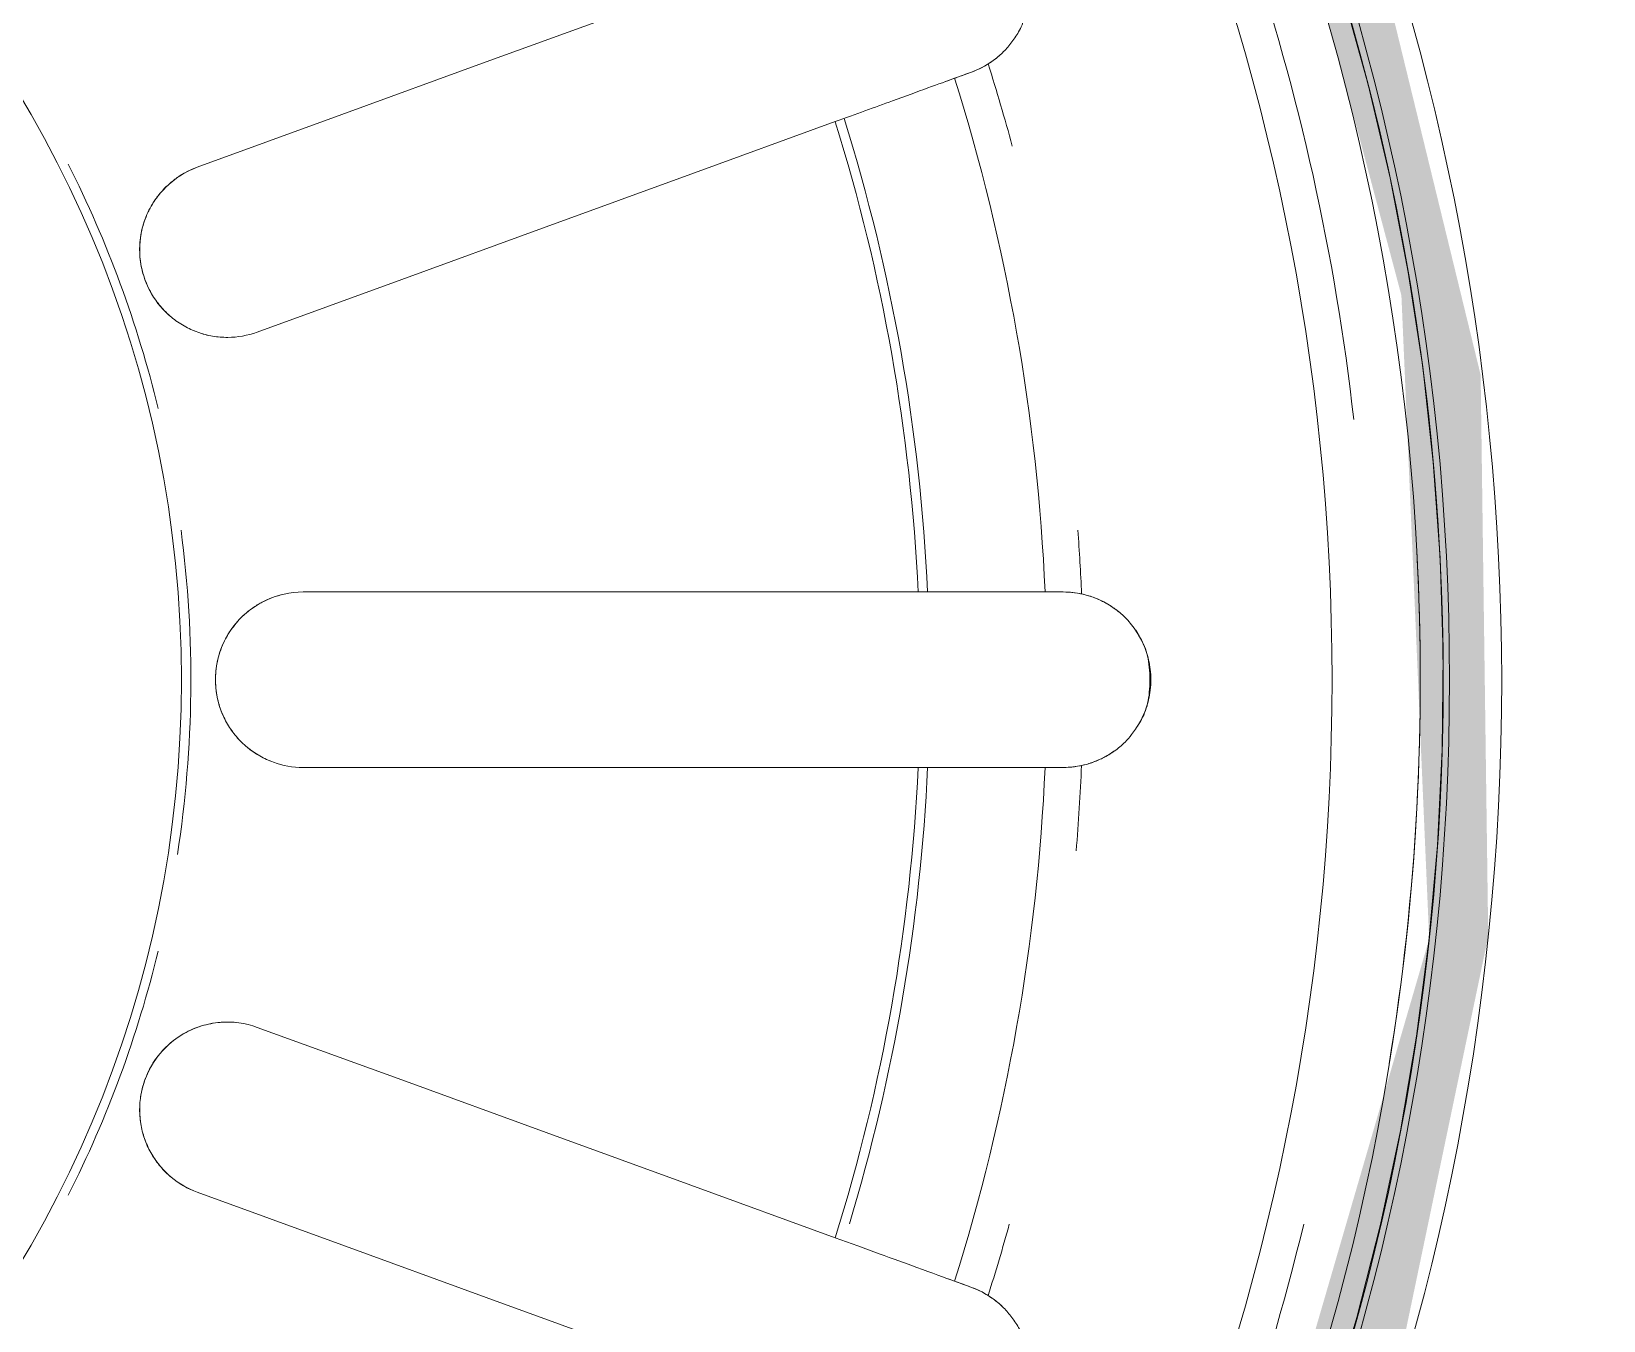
# Model space of a CAD drawing. Header units: millimetres. Extents: x -11245 to 8231, y -22520 to -3800.
# Drawn here: x -7519.77 to -7492.88, y -14978.68 to -14956.64 of the extents above; entities that cross this region are included whole.
import ezdxf

# ---------------------------------------------------------------- set-up
doc = ezdxf.new("R2010")
doc.units = ezdxf.units.MM
for name, color, linetype, lineweight in [('A-DETL-THIN', 151, 'Continuous', 9), ('A-FLOR-PATT', 8, 'Continuous', 25), ('A-GENM', 13, 'Continuous', 9), ('G-IMPT', 8, 'Continuous', 9)]:
    doc.layers.add(name, color=color, linetype=linetype, lineweight=lineweight)

# ---------------------------------------------------------------- blocks, each defined once
blk = doc.blocks.new('CRT_MGN_COZ_Fogão a lenha completo - CRT_MGN_COZ_Fogão a lenha completo-5005769-PONTOS ELÉTRICOS TÉRREO')
at = {"layer": 'G-IMPT', "flags": 128}
for points in [[(2933.68, -97.279), (2932.1, -97.717), (2930.504, -98.092), (2928.894, -98.403), (2927.272, -98.65), (2925.643, -98.831), (2924.007, -98.947), (2922.368, -98.998), (2920.728, -98.983), (2919.09, -98.902), (2917.457, -98.756), (2915.83, -98.544), (2914.214, -98.268), (2912.61, -97.928), (2911.02, -97.523), (2909.449, -97.056)], [(2913.162, -77.69), (2912.263, -80.162), (2911.363, -82.633), (2910.464, -85.104), (2909.564, -87.575)], [(2934.286, -87.575), (2933.386, -85.104), (2932.487, -82.633), (2931.587, -80.162), (2930.688, -77.69)], [(2912.383, -88.601), (2913.283, -86.13), (2914.182, -83.659), (2915.082, -81.188), (2915.981, -78.716)], [(2927.869, -78.716), (2928.768, -81.188), (2929.668, -83.659), (2930.567, -86.13), (2931.467, -88.601)], [(2920.425, -79.5), (2920.425, -82.13), (2920.425, -84.76), (2920.425, -87.39), (2920.425, -90.019)], [(2923.425, -90.019), (2923.425, -87.39), (2923.425, -84.76), (2923.425, -82.13), (2923.425, -79.5)], [(2911.535, -90.932), (2911.588, -90.787), (2911.641, -90.642)], [(2932.209, -90.642), (2932.262, -90.787), (2932.315, -90.932)], [(2920.425, -92.191), (2920.425, -92.345), (2920.425, -92.5)], [(2923.425, -92.5), (2923.425, -92.345), (2923.425, -92.191)]]:
    blk.add_lwpolyline(points, dxfattribs=at)
at = {"layer": 'G-IMPT'}
for radius, start, end in [(58.454, 90, 270), (58.454, 270, 90), (57.5, 90, 270), (57.5, 270, 90), (41, 90, 270), (41, 270, 90), (57.5, 180, 0), (56.5, 180, 0), (42, 180, 270), (41.108, 180, 0), (41, 180, 270), (40.608, 180, 0), (39.099, 180, 0), (19.418, 180, 0), (41, 270, 0), (42, 270, 0), (19.579, 243.2443, 256.2957), (19.579, 283.7043, 296.7557), (19.579, 261.2249, 277.509), (32.054, 252.6822, 267.3178), (32.054, 272.6822, 287.3178), (32.216, 253.2137, 267.3313), (32.216, 272.6687, 287.3313), (34.223, 252.5121, 267.4879), (34.223, 272.5121, 287.4879), (34.845, 252.4126, 254.5041), (34.845, 285.1811, 287.5874), (34.845, 265.1811, 267.5874), (34.845, 272.4126, 274.2099), (39.72, 244.2857, 256.4485), (39.72, 276.4286, 288.6428), (40.608, 260.6897, 273.1034)]:
    blk.add_arc((2921.925, -58), radius, start, end, dxfattribs=at)
for points, knots in [([(2916.065, -78.339), (2916.071, -78.275), (2916.075, -78.145), (2916.054, -77.951), (2916.009, -77.761), (2915.916, -77.516), (2915.717, -77.198), (2915.341, -76.879), (2914.834, -76.694), (2914.385, -76.697), (2914.046, -76.79), (2913.809, -76.903), (2913.596, -77.054), (2913.351, -77.301), (2913.221, -77.529), (2913.162, -77.69)], [-0.9166667, -0.9166667, -0.9166667, -0.9166667, -0.875, -0.8333333, -0.7916667, -0.75, -0.6666667, -0.5555556, -0.4444444, -0.3333333, -0.2777778, -0.2222222, -0.1666667, -0.1111111, 0, 0, 0, 0]), ([(2915.981, -78.716), (2916.057, -78.506), (2916.098, -78.192), (2916.026, -77.809), (2915.952, -77.609), (2915.877, -77.461), (2915.788, -77.321), (2915.687, -77.196), (2915.568, -77.079), (2915.436, -76.974), (2915.298, -76.888), (2915.148, -76.816), (2914.988, -76.76), (2914.797, -76.715), (2914.564, -76.697), (2914.3, -76.72), (2914.047, -76.792), (2913.729, -76.94), (2913.394, -77.228), (2913.223, -77.522), (2913.162, -77.69)], [-1, -1, -1, -1, -0.861111, -0.791667, -0.756944, -0.722222, -0.6875, -0.652778, -0.618056, -0.583333, -0.548611, -0.513889, -0.479167, -0.444444, -0.388889, -0.333333, -0.277778, -0.222222, -0.111111, 0, 0, 0, 0]), ([(2930.688, -77.69), (2930.644, -77.569), (2930.554, -77.396), (2930.392, -77.192), (2930.252, -77.057), (2930.096, -76.94), (2929.867, -76.813), (2929.51, -76.697), (2929.017, -76.694), (2928.509, -76.879), (2928.167, -77.169), (2927.968, -77.459), (2927.858, -77.697), (2927.792, -77.95), (2927.778, -78.123), (2927.778, -78.21)], [-1, -1, -1, -1, -0.9166667, -0.875, -0.8333333, -0.7916667, -0.75, -0.6666667, -0.5555556, -0.4444444, -0.3333333, -0.2777778, -0.2222222, -0.1666667, -0.1111111, -0.1111111, -0.1111111, -0.1111111]), ([(2930.688, -77.69), (2930.611, -77.48), (2930.44, -77.214), (2930.139, -76.966), (2929.954, -76.861), (2929.802, -76.795), (2929.643, -76.745), (2929.485, -76.715), (2929.319, -76.702), (2929.15, -76.706), (2928.989, -76.728), (2928.829, -76.77), (2928.67, -76.83), (2928.494, -76.918), (2928.305, -77.054), (2928.117, -77.241), (2927.969, -77.459), (2927.821, -77.777), (2927.75, -78.213), (2927.808, -78.548), (2927.869, -78.716)], [-1, -1, -1, -1, -0.861111, -0.791667, -0.756944, -0.722222, -0.6875, -0.652778, -0.618056, -0.583333, -0.548611, -0.513889, -0.479167, -0.444444, -0.388889, -0.333333, -0.277778, -0.222222, -0.111111, 0, 0, 0, 0]), ([(2923.425, -79.5), (2923.425, -79.276), (2923.355, -78.968), (2923.157, -78.632), (2923.019, -78.47), (2922.898, -78.356), (2922.766, -78.255), (2922.629, -78.172), (2922.477, -78.103), (2922.316, -78.049), (2922.158, -78.015), (2921.993, -77.999), (2921.823, -78.001), (2921.628, -78.024), (2921.403, -78.087), (2921.162, -78.199), (2920.949, -78.353), (2920.701, -78.601), (2920.485, -78.987), (2920.425, -79.321), (2920.425, -79.5)], [-1, -1, -1, -1, -0.861111, -0.791667, -0.756944, -0.722222, -0.6875, -0.652778, -0.618056, -0.583333, -0.548611, -0.513889, -0.479167, -0.444444, -0.388889, -0.333333, -0.277778, -0.222222, -0.111111, 0, 0, 0, 0]), ([(2923.375, -79.117), (2923.359, -79.054), (2923.317, -78.931), (2923.232, -78.756), (2923.125, -78.593), (2922.954, -78.395), (2922.658, -78.164), (2922.195, -77.992), (2921.655, -77.992), (2921.234, -78.148), (2920.948, -78.352), (2920.764, -78.539), (2920.615, -78.754), (2920.542, -78.912), (2920.513, -78.993)], [-0.9166667, -0.9166667, -0.9166667, -0.9166667, -0.875, -0.8333333, -0.7916667, -0.75, -0.6666667, -0.5555556, -0.4444444, -0.3333333, -0.2777778, -0.2222222, -0.1666667, -0.1111111, -0.1111111, -0.1111111, -0.1111111]), ([(2912.383, -88.601), (2912.193, -89.125), (2911.9, -89.931), (2911.701, -90.476), (2911.641, -90.642)], [-1, -1, -1, -1, -0.4, 0, 0, 0, 0]), ([(2932.209, -90.642), (2932.119, -90.393), (2931.894, -89.777), (2931.594, -88.951), (2931.467, -88.601)], [-1, -1, -1, -1, -0.4, 0, 0, 0, 0]), ([(2908.716, -89.906), (2908.67, -90.029), (2908.628, -90.222), (2908.623, -90.462), (2908.634, -90.604), (2908.653, -90.713), (2908.68, -90.824), (2908.713, -90.937), (2908.762, -91.062), (2908.83, -91.177), (2908.912, -91.3), (2908.999, -91.416), (2909.113, -91.538), (2909.246, -91.642), (2909.417, -91.732), (2909.618, -91.816), (2909.826, -91.881), (2910.015, -91.921), (2910.184, -91.927), (2910.349, -91.907), (2910.503, -91.87), (2910.643, -91.829), (2910.766, -91.783), (2910.875, -91.724), (2910.973, -91.658), (2911.065, -91.59), (2911.149, -91.52), (2911.249, -91.418), (2911.399, -91.23), (2911.491, -91.056), (2911.535, -90.932)], [-1, -1, -1, -1, -0.888889, -0.833333, -0.805556, -0.777778, -0.75, -0.722222, -0.694444, -0.659722, -0.638889, -0.611111, -0.583333, -0.555556, -0.527778, -0.5, -0.472222, -0.444444, -0.416667, -0.388889, -0.361111, -0.333333, -0.305556, -0.277778, -0.25, -0.222222, -0.194444, -0.166667, -0.111111, 0, 0, 0, 0]), ([(2920.425, -92.191), (2920.425, -91.926), (2920.425, -91.27), (2920.425, -90.391), (2920.425, -90.019)], [-1, -1, -1, -1, -0.4, 0, 0, 0, 0]), ([(2923.425, -90.019), (2923.425, -90.577), (2923.425, -91.434), (2923.425, -92.014), (2923.425, -92.191)], [-1, -1, -1, -1, -0.4, 0, 0, 0, 0]), ([(2932.315, -90.932), (2932.359, -91.056), (2932.451, -91.23), (2932.601, -91.418), (2932.701, -91.52), (2932.785, -91.59), (2932.877, -91.658), (2932.975, -91.724), (2933.094, -91.788), (2933.219, -91.832), (2933.361, -91.874), (2933.502, -91.907), (2933.668, -91.927), (2933.837, -91.921), (2934.026, -91.88), (2934.234, -91.815), (2934.435, -91.731), (2934.606, -91.64), (2934.738, -91.536), (2934.852, -91.415), (2934.946, -91.288), (2935.027, -91.167), (2935.092, -91.052), (2935.137, -90.937), (2935.17, -90.823), (2935.197, -90.712), (2935.216, -90.604), (2935.227, -90.462), (2935.222, -90.222), (2935.18, -90.029), (2935.134, -89.906)], [-1, -1, -1, -1, -0.888889, -0.833333, -0.805556, -0.777778, -0.75, -0.722222, -0.694444, -0.659722, -0.638889, -0.611111, -0.583333, -0.555556, -0.527778, -0.5, -0.472222, -0.444444, -0.416667, -0.388889, -0.361111, -0.333333, -0.305556, -0.277778, -0.25, -0.222222, -0.194444, -0.166667, -0.111111, 0, 0, 0, 0]), ([(2920.425, -92.5), (2920.424, -92.631), (2920.451, -92.826), (2920.527, -93.054), (2920.587, -93.184), (2920.642, -93.279), (2920.705, -93.374), (2920.775, -93.47), (2920.864, -93.57), (2920.966, -93.655), (2921.086, -93.742), (2921.207, -93.822), (2921.356, -93.897), (2921.517, -93.949), (2921.709, -93.976), (2921.926, -93.986), (2922.144, -93.976), (2922.335, -93.948), (2922.496, -93.896), (2922.644, -93.821), (2922.776, -93.734), (2922.893, -93.648), (2922.993, -93.562), (2923.075, -93.469), (2923.145, -93.374), (2923.208, -93.279), (2923.263, -93.184), (2923.323, -93.054), (2923.399, -92.826), (2923.426, -92.631), (2923.425, -92.5)], [-1, -1, -1, -1, -0.888889, -0.833333, -0.805556, -0.777778, -0.75, -0.722222, -0.694444, -0.659722, -0.638889, -0.611111, -0.583333, -0.555556, -0.527778, -0.5, -0.472222, -0.444444, -0.416667, -0.388889, -0.361111, -0.333333, -0.305556, -0.277778, -0.25, -0.222222, -0.194444, -0.166667, -0.111111, 0, 0, 0, 0]), ([(2920.458, -92.814), (2920.469, -92.866), (2920.498, -92.973), (2920.551, -93.108), (2920.605, -93.214), (2920.65, -93.292), (2920.684, -93.343), (2920.703, -93.369)], [-1, -1, -1, -1, -0.9444444, -0.8888889, -0.8611111, -0.8333333, -0.8055556, -0.8055556, -0.8055556, -0.8055556]), ([(2923.088, -93.448), (2923.109, -93.422), (2923.148, -93.37), (2923.2, -93.292), (2923.245, -93.214), (2923.299, -93.108), (2923.352, -92.973), (2923.381, -92.866), (2923.392, -92.814)], [-0.2222222, -0.2222222, -0.2222222, -0.2222222, -0.1944444, -0.1666667, -0.1388889, -0.1111111, -0.0555556, 0, 0, 0, 0])]:
    blk.add_open_spline(points, degree=3, knots=knots, dxfattribs=at)
for points in [[(2911.535, -90.932), (2911.583, -90.8), (2911.637, -90.652), (2911.695, -90.492)], [(2932.155, -90.492), (2932.213, -90.652), (2932.267, -90.8), (2932.315, -90.932)], [(2911.396, -91.216), (2911.421, -91.176), (2911.47, -91.089), (2911.515, -90.987), (2911.535, -90.932)], [(2932.315, -90.932), (2932.335, -90.987), (2932.38, -91.089), (2932.429, -91.176), (2932.454, -91.216)], [(2911.186, -91.48), (2911.227, -91.439), (2911.304, -91.352), (2911.368, -91.262), (2911.396, -91.216)], [(2932.454, -91.216), (2932.482, -91.262), (2932.546, -91.352), (2932.622, -91.439), (2932.664, -91.48)], [(2920.425, -92.031), (2920.425, -92.202), (2920.425, -92.359), (2920.425, -92.5)], [(2923.425, -92.5), (2923.425, -92.359), (2923.425, -92.202), (2923.425, -92.031)], [(2920.425, -92.5), (2920.425, -92.558), (2920.432, -92.669), (2920.448, -92.768), (2920.458, -92.814)], [(2923.392, -92.814), (2923.402, -92.768), (2923.418, -92.669), (2923.425, -92.558), (2923.425, -92.5)], [(2921.08, -93.739), (2921.113, -93.762), (2921.186, -93.807), (2921.306, -93.869), (2921.44, -93.922), (2921.583, -93.963), (2921.746, -93.993), (2921.924, -94.004), (2922.103, -93.993), (2922.265, -93.964), (2922.409, -93.922), (2922.542, -93.869), (2922.663, -93.808), (2922.736, -93.763), (2922.77, -93.74)]]:
    blk.add_open_spline(points, degree=3, dxfattribs=at)
blk = doc.blocks.new('CRT_MGN_COZ_Fogão a lenha completo - CRT_MGN_COZ_Fogão a lenha completo-V30-PONTOS ELÉTRICOS TÉRREO')
at = {"layer": 'G-IMPT', "flags": 128}
for points in [[(2933.68, -97.279), (2932.1, -97.717), (2930.504, -98.092), (2928.894, -98.403), (2927.272, -98.65), (2925.643, -98.831), (2924.007, -98.947), (2922.368, -98.998), (2920.728, -98.983), (2919.09, -98.902), (2917.457, -98.756), (2915.83, -98.544), (2914.214, -98.268), (2912.61, -97.928), (2911.02, -97.523), (2909.449, -97.056)], [(2913.162, -77.69), (2912.263, -80.162), (2911.363, -82.633), (2910.464, -85.104), (2909.564, -87.575)], [(2934.286, -87.575), (2933.386, -85.104), (2932.487, -82.633), (2931.587, -80.162), (2930.688, -77.69)], [(2912.383, -88.601), (2913.283, -86.13), (2914.182, -83.659), (2915.082, -81.188), (2915.981, -78.716)], [(2927.869, -78.716), (2928.768, -81.188), (2929.668, -83.659), (2930.567, -86.13), (2931.467, -88.601)], [(2920.425, -79.5), (2920.425, -82.13), (2920.425, -84.76), (2920.425, -87.39), (2920.425, -90.019)], [(2923.425, -90.019), (2923.425, -87.39), (2923.425, -84.76), (2923.425, -82.13), (2923.425, -79.5)], [(2911.535, -90.932), (2911.588, -90.787), (2911.641, -90.642)], [(2932.209, -90.642), (2932.262, -90.787), (2932.315, -90.932)], [(2920.425, -92.191), (2920.425, -92.345), (2920.425, -92.5)], [(2923.425, -92.5), (2923.425, -92.345), (2923.425, -92.191)]]:
    blk.add_lwpolyline(points, dxfattribs=at)
at = {"layer": 'G-IMPT'}
for radius, start, end in [(58.454, 90, 270), (58.454, 270, 90), (57.5, 90, 270), (57.5, 270, 90), (41, 90, 270), (41, 270, 90), (57.5, 180, 0), (56.5, 180, 0), (42, 180, 270), (41.108, 180, 0), (41, 180, 270), (40.608, 180, 0), (39.099, 180, 0), (19.418, 180, 0), (41, 270, 0), (42, 270, 0), (19.579, 243.2443, 256.2957), (19.579, 283.7043, 296.7557), (19.579, 261.2249, 277.509), (32.054, 252.6822, 267.3178), (32.054, 272.6822, 287.3178), (32.216, 253.2137, 267.3313), (32.216, 272.6687, 287.3313), (34.223, 252.5121, 267.4879), (34.223, 272.5121, 287.4879), (34.845, 252.4126, 254.5041), (34.845, 285.1811, 287.5874), (34.845, 265.1811, 267.5874), (34.845, 272.4126, 274.2099), (39.72, 244.2857, 256.4485), (39.72, 276.4286, 288.6428), (40.608, 260.6897, 273.1034)]:
    blk.add_arc((2921.925, -58), radius, start, end, dxfattribs=at)
for points, knots in [([(2916.065, -78.339), (2916.071, -78.275), (2916.075, -78.145), (2916.054, -77.951), (2916.009, -77.761), (2915.916, -77.516), (2915.717, -77.198), (2915.341, -76.879), (2914.834, -76.694), (2914.385, -76.697), (2914.046, -76.79), (2913.809, -76.903), (2913.596, -77.054), (2913.351, -77.301), (2913.221, -77.529), (2913.162, -77.69)], [-0.9166667, -0.9166667, -0.9166667, -0.9166667, -0.875, -0.8333333, -0.7916667, -0.75, -0.6666667, -0.5555556, -0.4444444, -0.3333333, -0.2777778, -0.2222222, -0.1666667, -0.1111111, 0, 0, 0, 0]), ([(2915.981, -78.716), (2916.057, -78.506), (2916.098, -78.192), (2916.026, -77.809), (2915.952, -77.609), (2915.877, -77.461), (2915.788, -77.321), (2915.687, -77.196), (2915.568, -77.079), (2915.436, -76.974), (2915.298, -76.888), (2915.148, -76.816), (2914.988, -76.76), (2914.797, -76.715), (2914.564, -76.697), (2914.3, -76.72), (2914.047, -76.792), (2913.729, -76.94), (2913.394, -77.228), (2913.223, -77.522), (2913.162, -77.69)], [-1, -1, -1, -1, -0.861111, -0.791667, -0.756944, -0.722222, -0.6875, -0.652778, -0.618056, -0.583333, -0.548611, -0.513889, -0.479167, -0.444444, -0.388889, -0.333333, -0.277778, -0.222222, -0.111111, 0, 0, 0, 0]), ([(2930.688, -77.69), (2930.644, -77.569), (2930.554, -77.396), (2930.392, -77.192), (2930.252, -77.057), (2930.096, -76.94), (2929.867, -76.813), (2929.51, -76.697), (2929.017, -76.694), (2928.509, -76.879), (2928.167, -77.169), (2927.968, -77.459), (2927.858, -77.697), (2927.792, -77.95), (2927.778, -78.123), (2927.778, -78.21)], [-1, -1, -1, -1, -0.9166667, -0.875, -0.8333333, -0.7916667, -0.75, -0.6666667, -0.5555556, -0.4444444, -0.3333333, -0.2777778, -0.2222222, -0.1666667, -0.1111111, -0.1111111, -0.1111111, -0.1111111]), ([(2930.688, -77.69), (2930.611, -77.48), (2930.44, -77.214), (2930.139, -76.966), (2929.954, -76.861), (2929.802, -76.795), (2929.643, -76.745), (2929.485, -76.715), (2929.319, -76.702), (2929.15, -76.706), (2928.989, -76.728), (2928.829, -76.77), (2928.67, -76.83), (2928.494, -76.918), (2928.305, -77.054), (2928.117, -77.241), (2927.969, -77.459), (2927.821, -77.777), (2927.75, -78.213), (2927.808, -78.548), (2927.869, -78.716)], [-1, -1, -1, -1, -0.861111, -0.791667, -0.756944, -0.722222, -0.6875, -0.652778, -0.618056, -0.583333, -0.548611, -0.513889, -0.479167, -0.444444, -0.388889, -0.333333, -0.277778, -0.222222, -0.111111, 0, 0, 0, 0]), ([(2923.425, -79.5), (2923.425, -79.276), (2923.355, -78.968), (2923.157, -78.632), (2923.019, -78.47), (2922.898, -78.356), (2922.766, -78.255), (2922.629, -78.172), (2922.477, -78.103), (2922.316, -78.049), (2922.158, -78.015), (2921.993, -77.999), (2921.823, -78.001), (2921.628, -78.024), (2921.403, -78.087), (2921.162, -78.199), (2920.949, -78.353), (2920.701, -78.601), (2920.485, -78.987), (2920.425, -79.321), (2920.425, -79.5)], [-1, -1, -1, -1, -0.861111, -0.791667, -0.756944, -0.722222, -0.6875, -0.652778, -0.618056, -0.583333, -0.548611, -0.513889, -0.479167, -0.444444, -0.388889, -0.333333, -0.277778, -0.222222, -0.111111, 0, 0, 0, 0]), ([(2923.375, -79.117), (2923.359, -79.054), (2923.317, -78.931), (2923.232, -78.756), (2923.125, -78.593), (2922.954, -78.395), (2922.658, -78.164), (2922.195, -77.992), (2921.655, -77.992), (2921.234, -78.148), (2920.948, -78.352), (2920.764, -78.539), (2920.615, -78.754), (2920.542, -78.912), (2920.513, -78.993)], [-0.9166667, -0.9166667, -0.9166667, -0.9166667, -0.875, -0.8333333, -0.7916667, -0.75, -0.6666667, -0.5555556, -0.4444444, -0.3333333, -0.2777778, -0.2222222, -0.1666667, -0.1111111, -0.1111111, -0.1111111, -0.1111111]), ([(2912.383, -88.601), (2912.193, -89.125), (2911.9, -89.931), (2911.701, -90.476), (2911.641, -90.642)], [-1, -1, -1, -1, -0.4, 0, 0, 0, 0]), ([(2932.209, -90.642), (2932.119, -90.393), (2931.894, -89.777), (2931.594, -88.951), (2931.467, -88.601)], [-1, -1, -1, -1, -0.4, 0, 0, 0, 0]), ([(2908.716, -89.906), (2908.67, -90.029), (2908.628, -90.222), (2908.623, -90.462), (2908.634, -90.604), (2908.653, -90.713), (2908.68, -90.824), (2908.713, -90.937), (2908.762, -91.062), (2908.83, -91.177), (2908.912, -91.3), (2908.999, -91.416), (2909.113, -91.538), (2909.246, -91.642), (2909.417, -91.732), (2909.618, -91.816), (2909.826, -91.881), (2910.015, -91.921), (2910.184, -91.927), (2910.349, -91.907), (2910.503, -91.87), (2910.643, -91.829), (2910.766, -91.783), (2910.875, -91.724), (2910.973, -91.658), (2911.065, -91.59), (2911.149, -91.52), (2911.249, -91.418), (2911.399, -91.23), (2911.491, -91.056), (2911.535, -90.932)], [-1, -1, -1, -1, -0.888889, -0.833333, -0.805556, -0.777778, -0.75, -0.722222, -0.694444, -0.659722, -0.638889, -0.611111, -0.583333, -0.555556, -0.527778, -0.5, -0.472222, -0.444444, -0.416667, -0.388889, -0.361111, -0.333333, -0.305556, -0.277778, -0.25, -0.222222, -0.194444, -0.166667, -0.111111, 0, 0, 0, 0]), ([(2920.425, -92.191), (2920.425, -91.926), (2920.425, -91.27), (2920.425, -90.391), (2920.425, -90.019)], [-1, -1, -1, -1, -0.4, 0, 0, 0, 0]), ([(2923.425, -90.019), (2923.425, -90.577), (2923.425, -91.434), (2923.425, -92.014), (2923.425, -92.191)], [-1, -1, -1, -1, -0.4, 0, 0, 0, 0]), ([(2932.315, -90.932), (2932.359, -91.056), (2932.451, -91.23), (2932.601, -91.418), (2932.701, -91.52), (2932.785, -91.59), (2932.877, -91.658), (2932.975, -91.724), (2933.094, -91.788), (2933.219, -91.832), (2933.361, -91.874), (2933.502, -91.907), (2933.668, -91.927), (2933.837, -91.921), (2934.026, -91.88), (2934.234, -91.815), (2934.435, -91.731), (2934.606, -91.64), (2934.738, -91.536), (2934.852, -91.415), (2934.946, -91.288), (2935.027, -91.167), (2935.092, -91.052), (2935.137, -90.937), (2935.17, -90.823), (2935.197, -90.712), (2935.216, -90.604), (2935.227, -90.462), (2935.222, -90.222), (2935.18, -90.029), (2935.134, -89.906)], [-1, -1, -1, -1, -0.888889, -0.833333, -0.805556, -0.777778, -0.75, -0.722222, -0.694444, -0.659722, -0.638889, -0.611111, -0.583333, -0.555556, -0.527778, -0.5, -0.472222, -0.444444, -0.416667, -0.388889, -0.361111, -0.333333, -0.305556, -0.277778, -0.25, -0.222222, -0.194444, -0.166667, -0.111111, 0, 0, 0, 0]), ([(2920.425, -92.5), (2920.424, -92.631), (2920.451, -92.826), (2920.527, -93.054), (2920.587, -93.184), (2920.642, -93.279), (2920.705, -93.374), (2920.775, -93.47), (2920.864, -93.57), (2920.966, -93.655), (2921.086, -93.742), (2921.207, -93.822), (2921.356, -93.897), (2921.517, -93.949), (2921.709, -93.976), (2921.926, -93.986), (2922.144, -93.976), (2922.335, -93.948), (2922.496, -93.896), (2922.644, -93.821), (2922.776, -93.734), (2922.893, -93.648), (2922.993, -93.562), (2923.075, -93.469), (2923.145, -93.374), (2923.208, -93.279), (2923.263, -93.184), (2923.323, -93.054), (2923.399, -92.826), (2923.426, -92.631), (2923.425, -92.5)], [-1, -1, -1, -1, -0.888889, -0.833333, -0.805556, -0.777778, -0.75, -0.722222, -0.694444, -0.659722, -0.638889, -0.611111, -0.583333, -0.555556, -0.527778, -0.5, -0.472222, -0.444444, -0.416667, -0.388889, -0.361111, -0.333333, -0.305556, -0.277778, -0.25, -0.222222, -0.194444, -0.166667, -0.111111, 0, 0, 0, 0]), ([(2920.458, -92.814), (2920.469, -92.866), (2920.498, -92.973), (2920.551, -93.108), (2920.605, -93.214), (2920.65, -93.292), (2920.684, -93.343), (2920.703, -93.369)], [-1, -1, -1, -1, -0.9444444, -0.8888889, -0.8611111, -0.8333333, -0.8055556, -0.8055556, -0.8055556, -0.8055556]), ([(2923.088, -93.448), (2923.109, -93.422), (2923.148, -93.37), (2923.2, -93.292), (2923.245, -93.214), (2923.299, -93.108), (2923.352, -92.973), (2923.381, -92.866), (2923.392, -92.814)], [-0.2222222, -0.2222222, -0.2222222, -0.2222222, -0.1944444, -0.1666667, -0.1388889, -0.1111111, -0.0555556, 0, 0, 0, 0])]:
    blk.add_open_spline(points, degree=3, knots=knots, dxfattribs=at)
for points in [[(2911.535, -90.932), (2911.583, -90.8), (2911.637, -90.652), (2911.695, -90.492)], [(2932.155, -90.492), (2932.213, -90.652), (2932.267, -90.8), (2932.315, -90.932)], [(2911.396, -91.216), (2911.421, -91.176), (2911.47, -91.089), (2911.515, -90.987), (2911.535, -90.932)], [(2932.315, -90.932), (2932.335, -90.987), (2932.38, -91.089), (2932.429, -91.176), (2932.454, -91.216)], [(2911.186, -91.48), (2911.227, -91.439), (2911.304, -91.352), (2911.368, -91.262), (2911.396, -91.216)], [(2932.454, -91.216), (2932.482, -91.262), (2932.546, -91.352), (2932.622, -91.439), (2932.664, -91.48)], [(2920.425, -92.031), (2920.425, -92.202), (2920.425, -92.359), (2920.425, -92.5)], [(2923.425, -92.5), (2923.425, -92.359), (2923.425, -92.202), (2923.425, -92.031)], [(2920.425, -92.5), (2920.425, -92.558), (2920.432, -92.669), (2920.448, -92.768), (2920.458, -92.814)], [(2923.392, -92.814), (2923.402, -92.768), (2923.418, -92.669), (2923.425, -92.558), (2923.425, -92.5)], [(2921.08, -93.739), (2921.113, -93.762), (2921.186, -93.807), (2921.306, -93.869), (2921.44, -93.922), (2921.583, -93.963), (2921.746, -93.993), (2921.924, -94.004), (2922.103, -93.993), (2922.265, -93.964), (2922.409, -93.922), (2922.542, -93.869), (2922.663, -93.808), (2922.736, -93.763), (2922.77, -93.74)]]:
    blk.add_open_spline(points, degree=3, dxfattribs=at)

msp = doc.modelspace()

# ---------------------------------------------------------------- hatches: boundary and pattern name
at = {"layer": 'A-FLOR-PATT', "lineweight": 9}
h = msp.add_hatch(dxfattribs=at)
h.set_pattern_fill('FP_1', color=9, style=0, pattern_type=2)
h.set_pattern_definition([(0, (0, 0), (609.6, 152.4), [25.146, -432.054, 25.146, -432.054, -2438.4]), (0, (0, 0), (609.6, 152.4), [-914.4, 25.146, -889.254, 25.146, -432.054, -1066.8]), (0, (0, 0), (609.6, 152.4), [-2286, 25.146, -279.654, 25.146, -736.854]), (120, (228.6, 76.2), (-436.7823, 451.7291), [25.146, -432.054, 25.146, -432.054, -2438.4]), (120, (228.6, 76.2), (-436.7823, 451.7291), [-914.4, 25.146, -889.254, 25.146, -432.054, -1066.8]), (120, (228.6, 76.2), (-436.7823, 451.7291), [-2286, 25.146, -279.654, 25.146, -736.854]), (240, (304.8, 381), (-172.8177, -604.1291), [25.146, -432.054, 25.146, -432.054, -2438.4]), (240, (304.8, 381), (-172.8177, -604.1291), [-914.4, 25.146, -889.254, 25.146, -432.054, -1066.8]), (240, (304.8, 381), (-172.8177, -604.1291), [-2286, 25.146, -279.654, 25.146, -736.854])])
h.paths.add_polyline_path([(-7253.156, -5639.186), (-7250.914, -5640.48), (-7252.12, -5639.615)])
h.paths.add_polyline_path([(-7254.62, -5635.651), (-7253.95, -5638.151), (-7254.084, -5636.945), (-7254.45, -5636.062)])
h.paths.add_polyline_path([(-11044.62, -19319.651), (-7944.62, -19319.651), (-7944.62, -17819.651), (-7954.62, -17819.651), (-7954.62, -17359.651), (-7944.62, -17359.651), (-7944.62, -17039.651), (-7954.62, -17039.651), (-7954.62, -16739.651), (-7944.62, -16739.651), (-7944.62, -16439.651), (-7964.62, -16439.651), (-7964.613, -16039.651), (-7944.62, -16039.651), (-7944.62, -16034.651), (-7964.62, -16034.651), (-7964.613, -15634.651), (-7944.62, -15634.651), (-7944.62, -15589.651), (-7964.62, -15589.651), (-7964.613, -15189.651), (-7944.62, -15189.651), (-7944.62, -15184.651), (-7964.62, -15184.651), (-7964.613, -14784.651), (-7944.62, -14784.651), (-7944.62, -14739.651), (-7964.62, -14739.651), (-7964.613, -14339.651), (-7944.62, -14339.651), (-7944.62, -14334.651), (-7964.62, -14334.651), (-7964.613, -13934.651), (-7944.62, -13934.651), (-7944.62, -13889.651), (-7605.159, -13889.651), (-7507.12, -13833.048), (-7507.12, -13889.651), (-7455.159, -13889.651), (-7357.12, -13833.048), (-7357.12, -13889.651), (-7244.62, -13889.651), (-7244.62, -13464.151), (-7270.502, -13460.743), (-7294.62, -13450.753), (-7315.331, -13434.861), (-7331.223, -13414.151), (-7341.213, -13390.033), (-7344.62, -13364.151), (-7341.213, -13338.269), (-7331.223, -13314.151), (-7315.331, -13293.44), (-7294.62, -13277.548), (-7270.502, -13267.558), (-7244.62, -13264.151), (-7244.62, -13088.651), (-7254.62, -13088.651), (-7254.62, -12988.651), (-7244.62, -12988.651), (-7244.62, -8790.651), (-7254.62, -8790.651), (-7254.62, -8690.651), (-7244.62, -8690.651), (-7244.62, -8355.151), (-7270.502, -8351.743), (-7294.62, -8341.753), (-7315.331, -8325.861), (-7331.223, -8305.151), (-7341.213, -8281.033), (-7344.62, -8255.151), (-7341.213, -8229.269), (-7331.223, -8205.151), (-7315.331, -8184.44), (-7294.62, -8168.548), (-7270.502, -8158.558), (-7244.62, -8155.151), (-7244.62, -8139.651), (-7254.62, -8139.651), (-7253.95, -5539.651), (-7244.62, -5539.651), (-7244.62, -5299.651), (-7044.62, -5299.651), (-7041.213, -5273.769), (-7031.223, -5249.651), (-7015.205, -5228.844), (-6994.62, -5213.048), (-6970.502, -5203.058), (-6944.62, -5199.651), (-6918.738, -5203.058), (-6894.62, -5213.048), (-6873.909, -5228.94), (-6858.018, -5249.651), (-6848.027, -5273.769), (-6844.62, -5299.651), (-6663.62, -5299.651), (-6663.62, -5289.651), (-6563.62, -5289.651), (-6563.62, -5299.651), (-3065.62, -5299.291), (-3065.62, -5289.651), (-2965.62, -5289.651), (-2965.62, -5299.651), (-2784.62, -5299.651), (-2781.213, -5273.769), (-2771.223, -5249.651), (-2755.331, -5228.94), (-2734.62, -5213.048), (-2710.502, -5203.058), (-2684.62, -5199.651), (-2658.738, -5203.058), (-2634.62, -5213.048), (-2613.909, -5228.94), (-2598.018, -5249.651), (-2588.027, -5273.769), (-2584.62, -5299.651), (-2524.62, -5299.651), (-2524.62, -3999.651), (-2584.62, -3999.651), (-2584.62, -3939.651), (-7042.12, -3939.651), (-7042.12, -3859.651), (-2584.62, -3859.651), (-2584.62, -3799.651), (-7044.62, -3799.651), (-7044.62, -3999.651), (-7244.62, -3999.651), (-7244.62, -3799.651), (-11044.62, -3799.651), (-11044.62, -3999.651), (-11244.62, -3999.651), (-11244.62, -7934.651), (-11044.62, -7934.651), (-11044.62, -8134.651), (-11244.62, -8134.651), (-11244.62, -11579.651), (-11044.62, -11579.651), (-11044.62, -11779.651), (-11244.62, -11779.651), (-11244.62, -15224.651), (-11044.62, -15224.651), (-11044.62, -15424.651), (-11244.62, -15424.651), (-11244.62, -19119.651), (-11044.62, -19119.651)])
h.paths.add_polyline_path([(-7504.62, -15607.726), (-7490.696, -15606.479), (-7477.518, -15602.997), (-7466.256, -15598.006), (-7455.502, -15591.067), (-7446.37, -15582.947), (-7438.697, -15573.749), (-7431.713, -15561.904), (-7427.342, -15550.895), (-7424.393, -15537.501), (-7424.486, -15531.805), (-7425.973, -15541.09), (-7429.275, -15553.452), (-7434.39, -15564.922), (-7440.362, -15574.336), (-7448.816, -15584.001), (-7459.509, -15592.725), (-7470.234, -15598.897), (-7480.561, -15602.997), (-7493.322, -15605.885), (-7504.62, -15607.637)])
h.paths.add_polyline_path([(-7684.62, -15607.226), (-7688.516, -15607.215), (-7689.699, -15606.86)])
h.paths.add_polyline_path([(-7684.62, -15607.726), (-7684.62, -15606.479), (-7697.291, -15605.71), (-7710.012, -15602.563), (-7723.009, -15596.847), (-7732.231, -15590.984), (-7741.896, -15582.529), (-7750.15, -15572.538), (-7756.792, -15561.112), (-7760.865, -15550.88), (-7763.788, -15537.95), (-7765.531, -15528.983), (-7764.374, -15540.65), (-7760.894, -15553.82), (-7755.901, -15565.09), (-7749.439, -15575.239), (-7740.489, -15585.302), (-7730.389, -15593.487), (-7719.658, -15599.697), (-7709.341, -15603.849), (-7697.291, -15606.729), (-7686.878, -15607.637)])
h.paths.add_polyline_path([(-7502.363, -15607.637), (-7504.62, -15607.226), (-7501.738, -15607.476)])
h.paths.add_polyline_path([(-7459.654, -15594.023), (-7459.509, -15593.178), (-7459.509, -15593.905)])
h.paths.add_polyline_path([(-7449.68, -15586.16), (-7450.117, -15585.687), (-7448.725, -15585.086)])
h.paths.add_polyline_path([(-7434.002, -15566.274), (-7434.184, -15565.335), (-7433.592, -15565.335)])
h.paths.add_polyline_path([(-7426.721, -15548.695), (-7427.25, -15548.236), (-7426.639, -15548.236)])
h.paths.add_polyline_path([(-7764.735, -15532.076), (-7765.37, -15528.1), (-7765.12, -15526.726), (-7764.753, -15531.817)])
h.paths.add_polyline_path([(-7536.62, -15466.18), (-7525.879, -15465.184), (-7515.504, -15462.232), (-7505.848, -15457.424), (-7497.24, -15450.924), (-7489.163, -15441.771), (-7483.935, -15432.968), (-7479.95, -15421.82), (-7478.415, -15413.119), (-7478.415, -15402.332), (-7481.001, -15389.929), (-7485.131, -15380.169), (-7491.017, -15371.242), (-7486.922, -15377.508), (-7483.935, -15383.747), (-7481.001, -15392.79), (-7479.586, -15403.117), (-7480.12, -15405.726), (-7479.763, -15410.939), (-7481.082, -15418.973), (-7483.126, -15423.722), (-7487.089, -15433.781), (-7488.583, -15435.469), (-7489.973, -15438.706), (-7496.455, -15446.186), (-7503.298, -15451.311), (-7516.071, -15459.007), (-7520.623, -15460.008), (-7531.407, -15461.985), (-7531.578, -15462.652), (-7552.234, -15460.052), (-7558.273, -15458.54), (-7565.086, -15455.326), (-7567.392, -15453.058), (-7578.777, -15444.239), (-7585.351, -15435.469), (-7589.939, -15426.136), (-7591.127, -15420.492), (-7593.529, -15407.726), (-7593.505, -15403.883), (-7593.477, -15400.513), (-7592.843, -15396.901), (-7591.127, -15390.959), (-7588.094, -15381.671), (-7584.657, -15375.982), (-7582.572, -15372.499), (-7581.708, -15371.677), (-7582.584, -15371.677), (-7587.197, -15378.53), (-7591.127, -15386.61), (-7594.079, -15396.985), (-7595.074, -15407.726), (-7594.079, -15418.467), (-7591.127, -15428.842), (-7585.444, -15439.775), (-7579.444, -15447.48), (-7571.846, -15454.373), (-7562.675, -15460.052), (-7552.617, -15463.948), (-7542.014, -15465.93)])
h.paths.add_polyline_path([(-7536.62, -15447.726), (-7527.357, -15446.666), (-7517.901, -15443.261), (-7510.589, -15438.616), (-7504.781, -15433.055), (-7499.409, -15425.082), (-7496.547, -15418.226), (-7494.85, -15410.116), (-7494.98, -15400.513), (-7496.719, -15392.634), (-7501.21, -15383.242), (-7506.083, -15376.947), (-7511.933, -15371.747), (-7519.537, -15367.357), (-7527.888, -15364.644), (-7536.62, -15363.726), (-7547.002, -15365.083), (-7555.339, -15368.182), (-7563.163, -15373.246), (-7568.808, -15378.768), (-7574.344, -15387.384), (-7577.277, -15395.344), (-7578.558, -15403.883), (-7577.875, -15413.39), (-7575.109, -15422.414), (-7570.783, -15430.085), (-7564.267, -15437.268), (-7557.555, -15442.094), (-7548.74, -15445.886), (-7540.273, -15447.528), (-7538.84, -15447.605)])
h.paths.add_polyline_path([(-7534.4, -15446.666), (-7543.253, -15446.186), (-7555.232, -15441.992), (-7562.347, -15437.352), (-7568.631, -15430.968), (-7573.831, -15422.941), (-7577.089, -15410.607), (-7577.381, -15403.527), (-7575.637, -15393.872), (-7571.751, -15384.588), (-7563.163, -15374.477), (-7555.339, -15369.516), (-7547.589, -15366.22), (-7534.4, -15364.786), (-7521.444, -15367.638), (-7510.565, -15374.378), (-7503.686, -15381.348), (-7499.43, -15389.038), (-7497.276, -15394.862), (-7495.62, -15405.726), (-7497.766, -15418.068), (-7501.567, -15426.528), (-7506.666, -15433.373), (-7512.816, -15438.832), (-7520.219, -15443.067), (-7528.455, -15445.691), (-7531.473, -15446.186)])
h.paths.add_polyline_path([(-7492.577, -15369.363), (-7498.556, -15363.435), (-7497.24, -15365.288), (-7493.422, -15368.735)])
h.paths.add_polyline_path([(-7572.3, -15361.456), (-7564.148, -15356.454), (-7571.846, -15361.079)])
h.paths.add_polyline_path([(-7505.611, -15358.19), (-7511.436, -15355.015), (-7505.848, -15358.096)])
h.paths.add_polyline_path([(-7502.363, -15205.814), (-7499.541, -15206.592), (-7503.246, -15205.975)])
h.paths.add_polyline_path([(-7424.867, -15286.726), (-7423.62, -15286.726), (-7424.867, -15272.801), (-7428.349, -15259.623), (-7433.477, -15248.117), (-7440.349, -15237.518), (-7448.751, -15228.15), (-7457.597, -15220.803), (-7468.683, -15214.169), (-7480.45, -15209.447), (-7493.845, -15206.499), (-7504.62, -15205.975), (-7504.62, -15206.972), (-7491.949, -15207.742), (-7479.144, -15210.92), (-7467.847, -15215.699), (-7457.009, -15222.468), (-7447.344, -15230.922), (-7439.09, -15240.914), (-7432.449, -15252.339), (-7428.349, -15262.666), (-7425.603, -15274.224), (-7424.867, -15280.45)])
h.paths.add_polyline_path([(-7765.531, -15284.468), (-7765.081, -15286.186), (-7765.466, -15284.827)])
h.paths.add_polyline_path([(-7765.054, -15286.726), (-7764.374, -15286.726), (-7763.604, -15274.055), (-7760.554, -15261.597), (-7755.646, -15249.953), (-7748.175, -15238.223), (-7740.424, -15229.45), (-7730.432, -15221.195), (-7719.007, -15214.554), (-7709.341, -15210.641), (-7697.122, -15207.709), (-7686.878, -15205.814), (-7698.789, -15207.021), (-7711.416, -15210.342), (-7722.984, -15215.445), (-7733.257, -15222.004), (-7743.196, -15230.857), (-7751.381, -15240.957), (-7757.001, -15250.407), (-7761.885, -15262.508), (-7764.623, -15274.055), (-7765.37, -15286.726), (-7765.12, -15286.726)])
h.paths.add_polyline_path([(-7689.97, -15206.611), (-7685.874, -15205.997), (-7688.078, -15206.475)])
h.paths.add_polyline_path([(-7684.62, -15166.726), (-7684.62, -15166.479), (-7690.302, -15166.503)])
h.paths.add_polyline_path([(-7536.62, -15026.18), (-7525.879, -15025.184), (-7514.116, -15021.62), (-7505.654, -15017.292), (-7497.24, -15010.924), (-7489.166, -15001.775), (-7483.91, -14992.91), (-7480.398, -14983.722), (-7478.415, -14973.119), (-7478.415, -14962.332), (-7480.398, -14951.729), (-7484.294, -14941.671), (-7489.973, -14932.499), (-7498.556, -14923.435), (-7507.425, -14917.149), (-7515.504, -14913.219), (-7525.879, -14910.267), (-7536.62, -14909.272), (-7547.361, -14910.267), (-7559.014, -14913.783), (-7567.536, -14918.126), (-7577.336, -14925.863), (-7584.074, -14933.677), (-7589.33, -14942.542), (-7593.29, -14953.631), (-7594.825, -14962.332), (-7594.825, -14973.119), (-7592.239, -14985.522), (-7588.129, -14995.248), (-7583.267, -15002.952), (-7574.684, -15012.017), (-7565.815, -15018.302), (-7557.736, -15022.232), (-7547.361, -15025.184), (-7542.014, -15025.93)])
h.paths.add_polyline_path([(-7531.578, -15024.652), (-7554.255, -15022.012), (-7563.082, -15018.302), (-7571.846, -15012.642), (-7577.759, -15007.106), (-7579.818, -15004.632), (-7581.18, -15002.952), (-7583.953, -14998.498), (-7589.859, -14988.333), (-7592.239, -14980.662), (-7593.595, -14970), (-7593.44, -14966.164), (-7593.459, -14962.332), (-7592.158, -14954.478), (-7588.946, -14944.864), (-7583.936, -14935.759), (-7576.662, -14927.041), (-7569.378, -14920.955), (-7559.431, -14915.4), (-7554.255, -14913.63), (-7541.833, -14911.467), (-7541.161, -14910.842), (-7520.623, -14913.443), (-7515.504, -14914.684), (-7505.784, -14919.689), (-7497.691, -14925.972), (-7491.966, -14932.499), (-7490.488, -14934.671), (-7488.935, -14936.954), (-7486.528, -14941.671), (-7482.415, -14949.767), (-7481.167, -14956.985), (-7479.829, -14966.33), (-7480.1, -14967.826), (-7479.769, -14972.939), (-7480.607, -14977.027), (-7482.113, -14982.492), (-7485.471, -14993.078), (-7490.98, -15002.011), (-7498.158, -15009.901), (-7505.848, -15015.809), (-7515.504, -15020.755), (-7523.277, -15023.189), (-7531.469, -15024.226), (-7531.528, -15024.455)])
h.paths.add_polyline_path([(-7536.62, -15009.726), (-7526.238, -15008.366), (-7518.008, -15005.315), (-7510.743, -15000.741), (-7504.879, -14995.176), (-7499.946, -14988.136), (-7496.547, -14980.226), (-7494.85, -14972.116), (-7494.98, -14962.513), (-7497.226, -14953.312), (-7501.21, -14945.242), (-7506.795, -14938.235), (-7513.19, -14932.931), (-7520.623, -14928.94), (-7527.888, -14926.644), (-7536.62, -14925.726), (-7547.002, -14927.083), (-7555.232, -14930.126), (-7563.342, -14935.398), (-7569.316, -14941.437), (-7574.367, -14949.435), (-7577.277, -14957.344), (-7578.558, -14965.452), (-7578.067, -14974.521), (-7575.087, -14984.46), (-7570.769, -14992.103), (-7564.267, -14999.268), (-7557.03, -15004.373), (-7549.173, -15007.765), (-7540.864, -15009.496)])
h.paths.add_polyline_path([(-7534.4, -15008.666), (-7541.161, -15008.285), (-7551.327, -15005.742), (-7559.629, -15001.661), (-7568.631, -14992.968), (-7573.831, -14984.941), (-7577.089, -14972.607), (-7577.62, -14967.726), (-7575.637, -14955.872), (-7571.751, -14946.588), (-7565.593, -14939.043), (-7559.937, -14934.29), (-7551.417, -14929.533), (-7538.84, -14926.786), (-7525.651, -14928.22), (-7517.901, -14931.516), (-7510.772, -14936.202), (-7503.905, -14943.039), (-7498.251, -14953.948), (-7496.335, -14961.156), (-7495.86, -14972.159), (-7499.43, -14984.414), (-7503.98, -14992.538), (-7510.894, -14999.352), (-7516.047, -15002.953), (-7525.991, -15007.287), (-7532.23, -15008.31)])
h.paths.add_polyline_path([(-9338.771, -12639.651), (-9954.483, -12639.651), (-9961.644, -12579.899), (-9964.275, -12550.623), (-9965.645, -12519.514), (-9965.396, -12494.655), (-9962.233, -12455.641), (-9955.933, -12391.455), (-9955.52, -12363.929), (-9956.905, -12297.499), (-9956.125, -12270.424), (-9953.709, -12241.428), (-9949.539, -12214.298), (-9941.474, -12178.747), (-9927.253, -12126.134), (-9916.55, -12082.438), (-9912.101, -12057.024), (-9908.459, -12023.202), (-9906.262, -11981.806), (-9905.553, -11938.544), (-9906.436, -11871.654), (-9912.434, -11591.235), (-9911.826, -11508.231), (-9909.26, -11352.01), (-9910.77, -11307.955), (-9913.906, -11271.091), (-9919.145, -11233.677), (-9926.132, -11198.484), (-9934.675, -11165.564), (-9970.388, -11041.426), (-9985.002, -10977.584), (-9997.248, -10914.581), (-10010.349, -10842.489), (-10029.996, -11062.452), (-10043, -11222.359), (-10046.618, -11290.42), (-10048.57, -11370.992), (-10049.422, -11505.667), (-10049.31, -12001.065), (-10047.542, -12066.103), (-10043.318, -12127.456), (-10036.375, -12199.501), (-10030.582, -12258.75), (-10028.915, -12299.907), (-10028.921, -12351.775), (-10029.342, -12416.828), (-10027.558, -12487.777), (-10026.468, -12559.033), (-10027.287, -12599.144), (-10029.114, -12639.651), (-10398.926, -12639.651), (-10403.119, -12559.033), (-10403.621, -12508.153), (-10401.837, -12380.248), (-10400.327, -12235.584), (-10401.115, -12127.456), (-10404.023, -12022.534), (-10409.73, -11879.085), (-10416.254, -11763.999), (-10422.358, -11658.976), (-10424.563, -11581.055), (-10427.914, -11348.628), (-10428.372, -11195.388), (-10427.361, -11144.37), (-10424.19, -11131.939), (-10421.033, -11122.228), (-10418.248, -11102.102), (-10417.555, -11077.155), (-10416.396, -11044.639), (-10412.096, -10978.567), (-10408.892, -10885.673), (-10406.154, -10833.252), (-10407.746, -10784.868), (-10409.293, -10728.777), (-10409.082, -10688.101), (-10407.21, -10551.035), (-10406.056, -10275.718), (-10404.455, -10091.414), (-10406.096, -9997.038), (-10410.918, -9849.149), (-10419.572, -9639.651), (-10029.64, -9639.651), (-10027.866, -9647.061), (-10025.631, -9669.191), (-10020.197, -9768.701), (-10018.352, -9801.493), (-10012.961, -9849.149), (-10009.638, -9873.463), (-10003.613, -9854.925), (-9996.047, -9827.044), (-9990.497, -9798.572), (-9984.291, -9754.099), (-9977.354, -9705.692), (-9966.885, -9639.651), (-9079.53, -9639.651), (-9081.81, -9677.369), (-9102.388, -9950.639), (-9106.463, -10038.671), (-9108.141, -10104.608), (-9107.982, -10165.897), (-9105.402, -10412.112), (-9103.898, -10619.845), (-9102.32, -10731.618), (-9103.443, -10759.87), (-9106.803, -10831.462), (-9105.929, -10850.75), (-9104.371, -10861.812), (-9096.327, -10896.803), (-9095.218, -10904.552), (-9092.541, -10976.922), (-9089.683, -10997.541), (-9082.877, -11029.569), (-9080.847, -11048.327), (-9079.919, -11071.397), (-9078.107, -11093.081), (-9074.001, -11108.937), (-9067.863, -11118.791), (-9058.107, -11130.601), (-9055.413, -11135.998), (-9052.992, -11143.347), (-9045.153, -11040.051), (-9041.997, -10970.661), (-9040.386, -10883.97), (-9039.753, -10709.504), (-9040.245, -10256.768), (-9041.698, -10213.199), (-9045.922, -10151.845), (-9051.611, -10091.895), (-9058.658, -10020.551), (-9060.325, -9979.395), (-9060.319, -9927.526), (-9059.898, -9862.474), (-9061.683, -9791.524), (-9062.772, -9720.269), (-9061.953, -9680.158), (-9060.127, -9639.651), (-8690.315, -9639.651), (-8686.121, -9720.269), (-8685.619, -9771.149), (-8687.403, -9899.054), (-8688.913, -10043.718), (-8688.125, -10151.845), (-8685.217, -10256.768), (-8679.51, -10400.217), (-8672.986, -10515.303), (-8666.882, -10620.326), (-8664.677, -10698.247), (-8661.326, -10930.674), (-8660.868, -11083.913), (-8661.955, -11135.321), (-8665.05, -11147.362), (-8668.208, -11157.073), (-8670.992, -11177.199), (-8671.685, -11202.147), (-8672.844, -11234.662), (-8677.144, -11300.735), (-8680.348, -11393.629), (-8683.086, -11446.049), (-8681.494, -11494.433), (-8679.948, -11550.525), (-8680.158, -11591.2), (-8682.03, -11728.266), (-8683.184, -12003.583), (-8684.785, -12187.888), (-8683.19, -12280.631), (-8678.322, -12430.153), (-8669.668, -12639.651), (-9059.6, -12639.651), (-9061.374, -12632.24), (-9063.609, -12610.111), (-9069.043, -12510.601), (-9070.888, -12477.808), (-9076.279, -12430.153), (-9089.42, -12339.508), (-9096.208, -12296.061), (-9099.013, -12214.673), (-9101.781, -12069.376), (-9103.159, -11922.931), (-9103.622, -11912.3), (-9110.471, -11989.033), (-9117.82, -12090.79), (-9120.622, -12152.057), (-9121.714, -12215.102), (-9120.75, -12286.006), (-9117.735, -12355.638), (-9115.244, -12421.336), (-9114.824, -12458.206), (-9115.646, -12504.233), (-9118.375, -12553.43), (-9121.249, -12579.899), (-9125.996, -12608.428), (-9133.285, -12639.651), (-9288.619, -12639.651)])
h.paths.add_polyline_path([(-11104.62, -7932.151), (-11184.62, -7932.151), (-11184.62, -4002.151), (-11104.62, -4002.151), (-11104.62, -7910.185)])
h.paths.add_polyline_path([(-2444.62, -5299.651), (-2384.62, -5299.651), (-2384.62, -3999.651), (-2444.62, -3999.651), (-2444.62, -5289.651)])
h.paths.add_polyline_path([(-8229.414, -3939.651), (-11042.12, -3939.651), (-11042.12, -3859.651), (-7247.12, -3859.651), (-7247.12, -3939.651), (-8052.88, -3939.651)])

# ---------------------------------------------------------------- linework, layer by layer
at = {"layer": 'A-DETL-THIN'}
msp.add_arc((-5253.315, -15838.651), 3239.863, 130.202579, 229.797421, dxfattribs=at)

# ---------------------------------------------------------------- block references
at = {"layer": 'A-GENM', "color": 55, "rotation": 89.99999999999928}
for name in ['CRT_MGN_COZ_Fogão a lenha completo - CRT_MGN_COZ_Fogão a lenha completo-5005769-PONTOS ELÉTRICOS TÉRREO', 'CRT_MGN_COZ_Fogão a lenha completo - CRT_MGN_COZ_Fogão a lenha completo-V30-PONTOS ELÉTRICOS TÉRREO']:
    msp.add_blockref(name, (-7594.62, -17889.651), dxfattribs=at)

doc.saveas('drawing.dxf')
